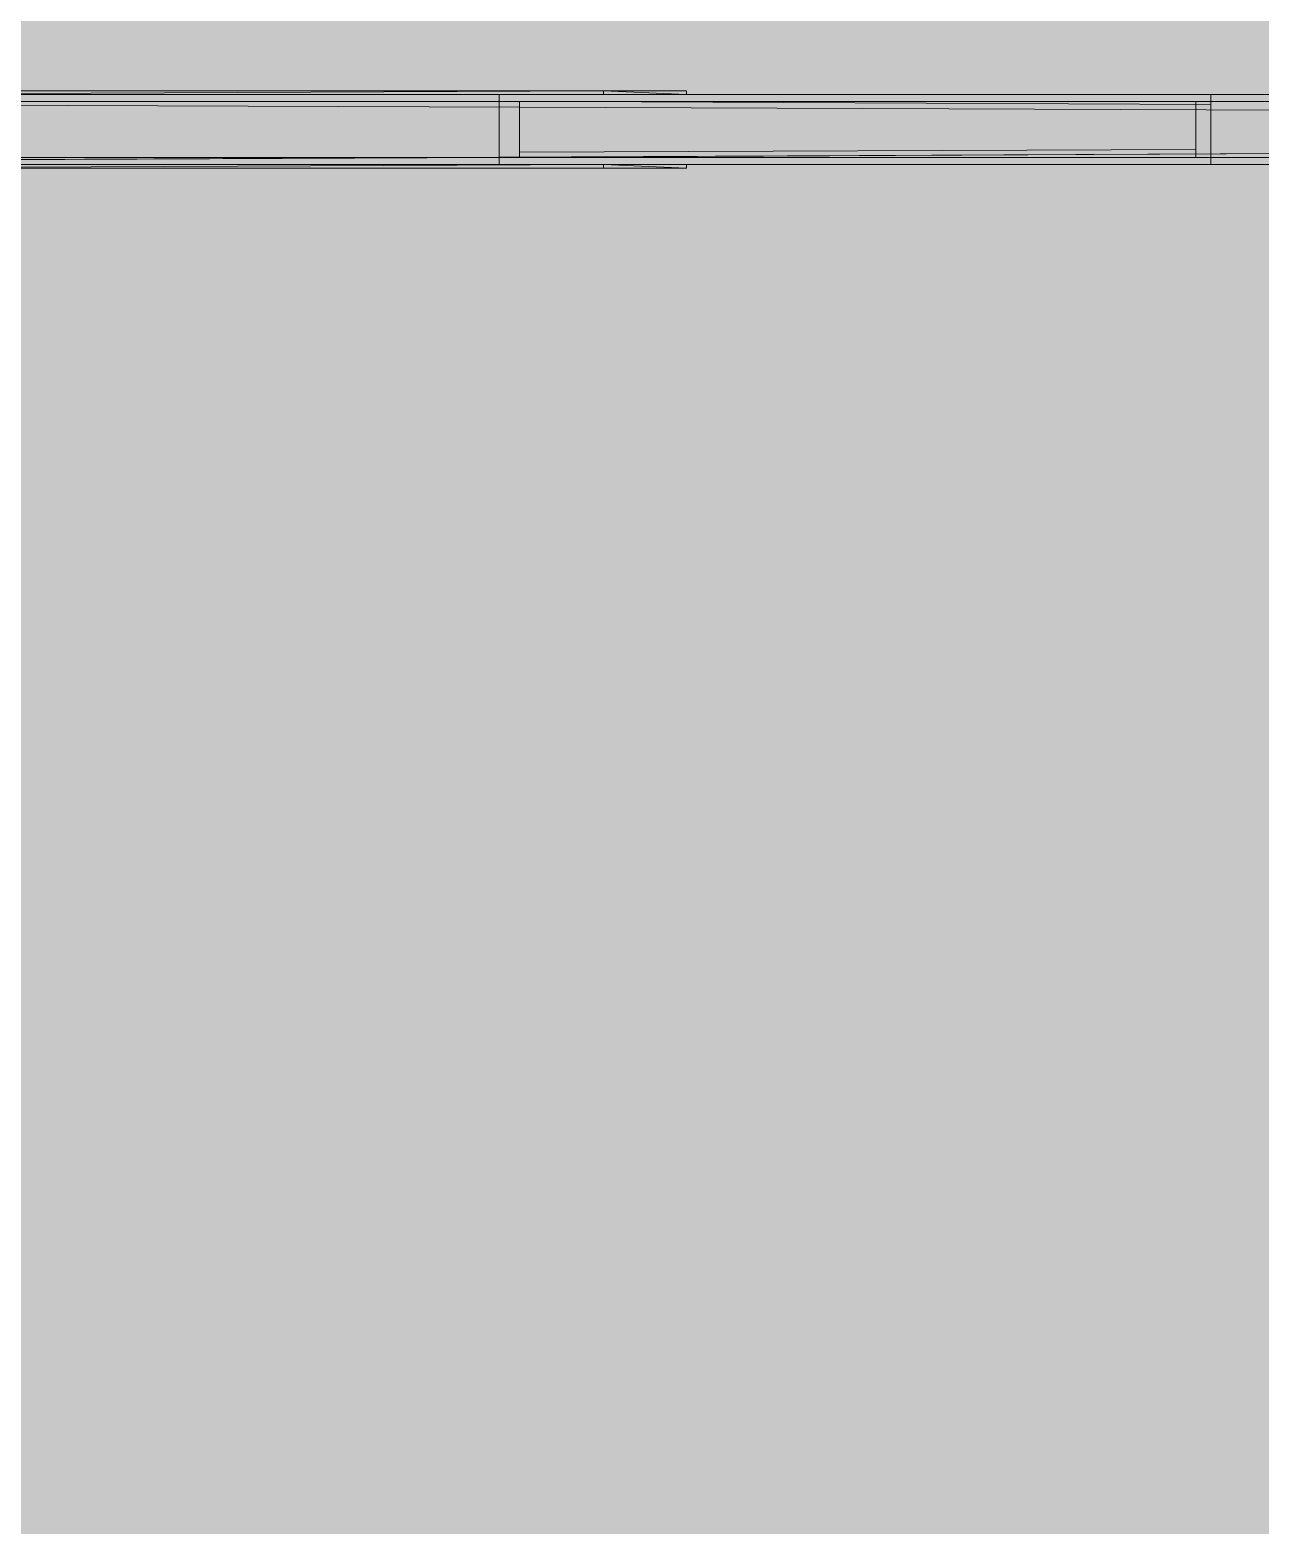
# Model space of a CAD drawing. Header units: millimetres. Extents: x -284281 to 1648660, y -821378 to -151356.
# Drawn here: x 210428 to 210849, y -271096 to -270584 of the extents above; entities that cross this region are included whole.
import ezdxf

# ---------------------------------------------------------------- set-up
doc = ezdxf.new("R2010")
doc.units = ezdxf.units.MM
doc.header["$MEASUREMENT"] = 0

# ---------------------------------------------------------------- blocks, each defined once
blk = doc.blocks.new('Forme_40_1')
at = {"color": 7, "linetype": 'Continuous', "lineweight": 20, "flags": 128}
for points in [[(210348.84, -270605.01), (210624.58, -270605.01)], [(210348.84, -270605.01), (210348.84, -270606.21)], [(210348.84, -270606.21), (210624.58, -270605.01)], [(210348.84, -270606.21), (210624.58, -270606.21)], [(210624.58, -270605.01), (210652.95, -270605.01)], [(210624.58, -270605.01), (210652.95, -270606.21)], [(210624.58, -270605.01), (210624.58, -270606.21)], [(210624.58, -270606.21), (210652.95, -270606.21)], [(210652.95, -270606.21), (210652.95, -270605.01)]]:
    blk.add_lwpolyline(points, dxfattribs=at)
blk = doc.blocks.new('Forme_42_1')
at = {"color": 7, "linetype": 'Continuous', "lineweight": 20, "flags": 128}
for points in [[(210595.78, -270608.61), (210069.31, -270608.61)], [(210069.31, -270608.61), (210595.78, -270610.6)], [(215139.57, -270608.61), (210595.78, -270608.61)], [(210620.78, -270608.61), (210827.29, -270608.61)], [(210595.78, -270610.6), (215139.57, -270627.81)], [(210595.78, -270627.81), (210069.31, -270627.81)], [(210595.78, -270625.95), (210827.29, -270625.08)], [(210595.78, -270627.81), (210827.29, -270627.81)], [(210595.78, -270627.81), (210795.54, -270627.81)], [(215139.57, -270627.81), (210595.78, -270627.81)]]:
    blk.add_lwpolyline(points, dxfattribs=at)
at = {"color": 212, "linetype": 'Continuous', "lineweight": 5, "true_color": 0xcb00cc, "flags": 128}
for points in [[(210827.29, -270608.61), (210620.78, -270608.61), (210595.78, -270608.61)], [(210595.78, -270608.61), (210595.78, -270610.6), (210595.78, -270627.81)], [(210827.29, -270627.81), (210827.29, -270625.08), (210827.29, -270608.61)], [(210595.78, -270627.81), (210795.54, -270627.81), (210827.29, -270627.81)]]:
    blk.add_lwpolyline(points, dxfattribs=at)
blk = doc.blocks.new('Forme_43_1')
at = {"color": 7, "linetype": 'Continuous', "lineweight": 20, "flags": 128}
for points in [[(210068.37, -270606.21), (210588.83, -270606.21)], [(210832.52, -270606.21), (210588.83, -270606.21)], [(210588.83, -270606.21), (210798.98, -270606.21)], [(210588.83, -270606.21), (215138.63, -270606.21)], [(210588.83, -270627.75), (215138.63, -270606.21)], [(210588.83, -270608.49), (210832.52, -270609.65)], [(210068.37, -270630.21), (210588.83, -270627.75)], [(210068.37, -270630.21), (210588.83, -270630.21)], [(210588.83, -270630.21), (215138.63, -270630.21)], [(210832.52, -270630.21), (210614.9, -270630.21)]]:
    blk.add_lwpolyline(points, dxfattribs=at)
at = {"color": 212, "linetype": 'Continuous', "lineweight": 5, "true_color": 0xcb00cc, "flags": 128}
for points in [[(210588.83, -270606.21), (210588.83, -270627.75), (210588.83, -270630.21)], [(210832.52, -270606.21), (210798.98, -270606.21), (210588.83, -270606.21)], [(210832.52, -270630.21), (210832.52, -270609.65), (210832.52, -270606.21)], [(210588.83, -270630.21), (210614.9, -270630.21), (210832.52, -270630.21)]]:
    blk.add_lwpolyline(points, dxfattribs=at)
blk = doc.blocks.new('Forme_44_1')
at = {"color": 7, "linetype": 'Continuous', "lineweight": 20, "flags": 128}
for points in [[(210348.84, -270630.21), (210624.58, -270630.21)], [(210348.84, -270630.21), (210348.84, -270631.41)], [(210348.84, -270631.41), (210624.58, -270630.21)], [(210348.84, -270631.41), (210624.58, -270631.41)], [(210624.58, -270630.21), (210652.95, -270630.21)], [(210624.58, -270630.21), (210652.95, -270631.41)], [(210624.58, -270630.21), (210624.58, -270631.41)], [(210624.58, -270631.41), (210652.95, -270631.41)], [(210652.95, -270631.41), (210652.95, -270630.21)]]:
    blk.add_lwpolyline(points, dxfattribs=at)

msp = doc.modelspace()

# ---------------------------------------------------------------- hatches: boundary and pattern name
at = {"linetype": 'Continuous', "lineweight": 0, "true_color": 0x6f6f6f}
h = msp.add_hatch(color=8, dxfattribs=at)
h.paths.add_polyline_path([(141848.4421, -295062.57111), (269220.82107, -293826.86817), (269220.82107, -270902.73426), (268763.04853, -270902.73426), (254213.59981, -271040.57524), (254213.59981, -163437.63526), (153156.19977, -163437.63526), (153156.19977, -271040.57524), (153182.9625, -271040.57014), (153183.14559, -272000.51417, -0.409427364), (149183.68145, -275935.04226), (141848.4421, -275935.04226)])
h.paths.add_polyline_path([(158435.58359, -260639.95299), (155145.58359, -260639.95299), (155145.58359, -248364.9528), (155145.58359, -243089.97435), (155145.58359, -242189.97435), (158435.58359, -242189.97435)], flags=0)
h.paths.add_polyline_path([(161503.43335, -171995.57011), (161503.43335, -193810.57122), (161503.43335, -230015.57011), (161503.43335, -260810.57129), (196775.04197, -260810.57129), (196775.04197, -222495.57011), (186955.54197, -222495.57011), (186955.54197, -218295.57011), (196754.55038, -218295.57011), (196754.55038, -208495.57004), (196754.55038, -204495.57011), (193355.54197, -204495.57011), (193355.54197, -195161.53481), (195576.03357, -195161.53481), (195576.03357, -189810.57129), (217850.06795, -189810.57129), (217850.06795, -262266.88531), (245610.04479, -262266.88531), (245610.04479, -253395.57129), (245626.03357, -253395.57129), (246426.03357, -253395.57129), (247826.03357, -253395.57129), (247826.03357, -248005.57129), (247826.03357, -246605.57129), (245626.03357, -246605.57129), (245610.04479, -246605.57129), (245610.04479, -171995.57011), (212806.27958, -171995.57011)], flags=0)
h.paths.add_polyline_path([(162737.04244, -269433.91257, -0.09031866), (162858.77258, -268727.62319, -0.201448728), (163912.63869, -267592.73981, -0.104211445), (164718.00561, -267415.05524), (165317.97869, -267409.37112, -0.104044608), (166125.35422, -267571.24421, -0.238255457), (167284.25653, -268953.31764, -0.055188622), (167336.83602, -269390.33428), (167338.93075, -269611.43843), (167351.04633, -270890.26697), (167092.5827, -271892.76052, -0.267949192), (165370.08316, -272909.1243), (164770.11009, -272914.80843, -0.193717464), (163379.25202, -272370.18517, -0.070568756), (163028.66346, -271931.26196, -0.131652498), (162751.25276, -270933.84526)], flags=0)
h.paths.add_polyline_path([(175327.75206, -275599.00212, -0.415791099), (173316.98603, -273599.0311), (173316.98603, -273452.05237), (173330.48786, -267377.82411, -0.380556701), (175316.98603, -265609.82626), (175394.71409, -265609.82626), (175394.71409, -270609.82626), (190394.71409, -270609.82626), (190394.71409, -265609.82626), (195356.19118, -265609.82626, -0.414213562), (196856.19118, -267109.82626), (196856.19118, -273660.69924, -0.345501612), (195137.28541, -275433.43196)], flags=0)
h.paths.add_polyline_path([(205510.09252, -271504.08297, -0.134473934), (205230.94767, -270484.93746), (205230.94767, -268984.93746, -0.414213562), (207230.94767, -266984.93746), (207830.94767, -266984.93746, -0.414213562), (209830.94767, -268984.93746), (209830.94767, -270484.93746, -0.128820346), (209574.03043, -271465.58136, -0.270936291), (207830.94767, -272484.93746), (207230.94767, -272484.93746, -0.264979997)], flags=0)
h.paths.add_polyline_path([(217862.68721, -273329.32486), (217869.94938, -267730.33623, -0.098561509), (218100.71805, -266943.72092), (218117.68082, -266951.54513, -0.258849002), (219955.479, -265605.82722), (219953.14148, -265587.29374), (220637.56856, -265587.29374), (220637.56856, -265687.29374), (220637.56856, -270687.29374), (250537.56856, -270687.29374), (250537.56856, -265687.29374), (252208.00356, -265687.29374), (254186.29382, -265687.29374), (254186.29382, -267687.29374), (254186.29382, -271062.25464, 0.001345761), (254186.3228, -271073.02067), (254197.20856, -273095.23292, -0.414213562), (252208.00356, -275105.96997), (243484.53401, -275105.96997, -0.005188955), (243431.43827, -275116.10287), (235447.992, -275196.19066), (220071.01237, -275253.23979, -0.386553331), (217873.0891, -273475.38502, -0.025189219)], flags=0)

# ---------------------------------------------------------------- linework, layer by layer
at = {"color": 7, "linetype": 'Continuous', "lineweight": 20, "flags": 128}
for points in [[(210068.36542, -270606.20986), (210588.82586, -270606.20986)], [(210595.77754, -270608.60986), (210069.31342, -270608.60986)], [(210069.31342, -270608.60986), (210595.77754, -270610.60347)], [(210348.84148, -270605.00986), (210624.57755, -270605.00986)], [(210348.84148, -270606.20986), (210624.57755, -270605.00986)], [(210348.84148, -270606.20986), (210624.57755, -270606.20986)], [(210832.52212, -270606.20986), (210588.82586, -270606.20986)], [(210588.82586, -270606.20986), (210798.97501, -270606.20986)], [(210588.82586, -270606.20986), (215138.62821, -270606.20986)], [(210588.82586, -270627.74627), (215138.62821, -270606.20986)], [(210588.82586, -270608.49442), (210832.52212, -270609.64795)], [(215139.57381, -270608.60986), (210595.77754, -270608.60986)], [(210620.78183, -270608.60986), (210827.28529, -270608.60986)], [(210624.57755, -270605.00986), (210652.94556, -270605.00986)], [(210624.57755, -270605.00986), (210652.94556, -270606.20986)], [(210624.57755, -270605.00986), (210624.57755, -270606.20986)], [(210624.57755, -270606.20986), (210652.94556, -270606.20986)], [(210652.94556, -270606.20986), (210652.94556, -270605.00986)], [(210595.77754, -270610.60347), (215139.57381, -270627.80986)], [(210068.36542, -270630.20986), (210588.82586, -270627.74627)], [(210595.77754, -270627.80986), (210069.31342, -270627.80986)], [(210595.77754, -270625.95231), (210827.28529, -270625.07564)], [(210595.77754, -270627.80986), (210827.28529, -270627.80986)], [(210595.77754, -270627.80986), (210795.53947, -270627.80986)], [(215139.57381, -270627.80986), (210595.77754, -270627.80986)], [(210068.36542, -270630.20986), (210588.82586, -270630.20986)], [(210348.84148, -270630.20986), (210624.57755, -270630.20986)], [(210348.84148, -270631.40986), (210624.57755, -270630.20986)], [(210348.84148, -270631.40986), (210624.57755, -270631.40986)], [(210588.82586, -270630.20986), (215138.62821, -270630.20986)], [(210832.52212, -270630.20986), (210614.89908, -270630.20986)], [(210624.57755, -270630.20986), (210652.94556, -270630.20986)], [(210624.57755, -270630.20986), (210652.94556, -270631.40986)], [(210624.57755, -270630.20986), (210624.57755, -270631.40986)], [(210624.57755, -270631.40986), (210652.94556, -270631.40986)], [(210652.94556, -270631.40986), (210652.94556, -270630.20986)]]:
    msp.add_lwpolyline(points, dxfattribs=at)
at = {"color": 212, "linetype": 'Continuous', "lineweight": 5, "true_color": 0xcb00cc, "flags": 128}
for points in [[(210588.82586, -270606.20986), (210588.82586, -270627.74627), (210588.82586, -270630.20986)], [(210832.52212, -270606.20986), (210798.97501, -270606.20986), (210588.82586, -270606.20986)], [(210827.28529, -270608.60986), (210620.78183, -270608.60986), (210595.77754, -270608.60986)], [(210595.77754, -270608.60986), (210595.77754, -270610.60347), (210595.77754, -270627.80986)], [(210827.28529, -270627.80986), (210827.28529, -270625.07564), (210827.28529, -270608.60986)], [(210832.52212, -270630.20986), (210832.52212, -270609.64795), (210832.52212, -270606.20986)], [(210595.77754, -270627.80986), (210795.53947, -270627.80986), (210827.28529, -270627.80986)], [(210588.82586, -270630.20986), (210614.89908, -270630.20986), (210832.52212, -270630.20986)]]:
    msp.add_lwpolyline(points, dxfattribs=at)

# ---------------------------------------------------------------- block references
at = {"linetype": 'Continuous', "lineweight": 0}
for name in ['Forme_43_1', 'Forme_42_1', 'Forme_40_1', 'Forme_44_1']:
    msp.add_blockref(name, (0, 0), dxfattribs=at)

doc.saveas('drawing.dxf')
